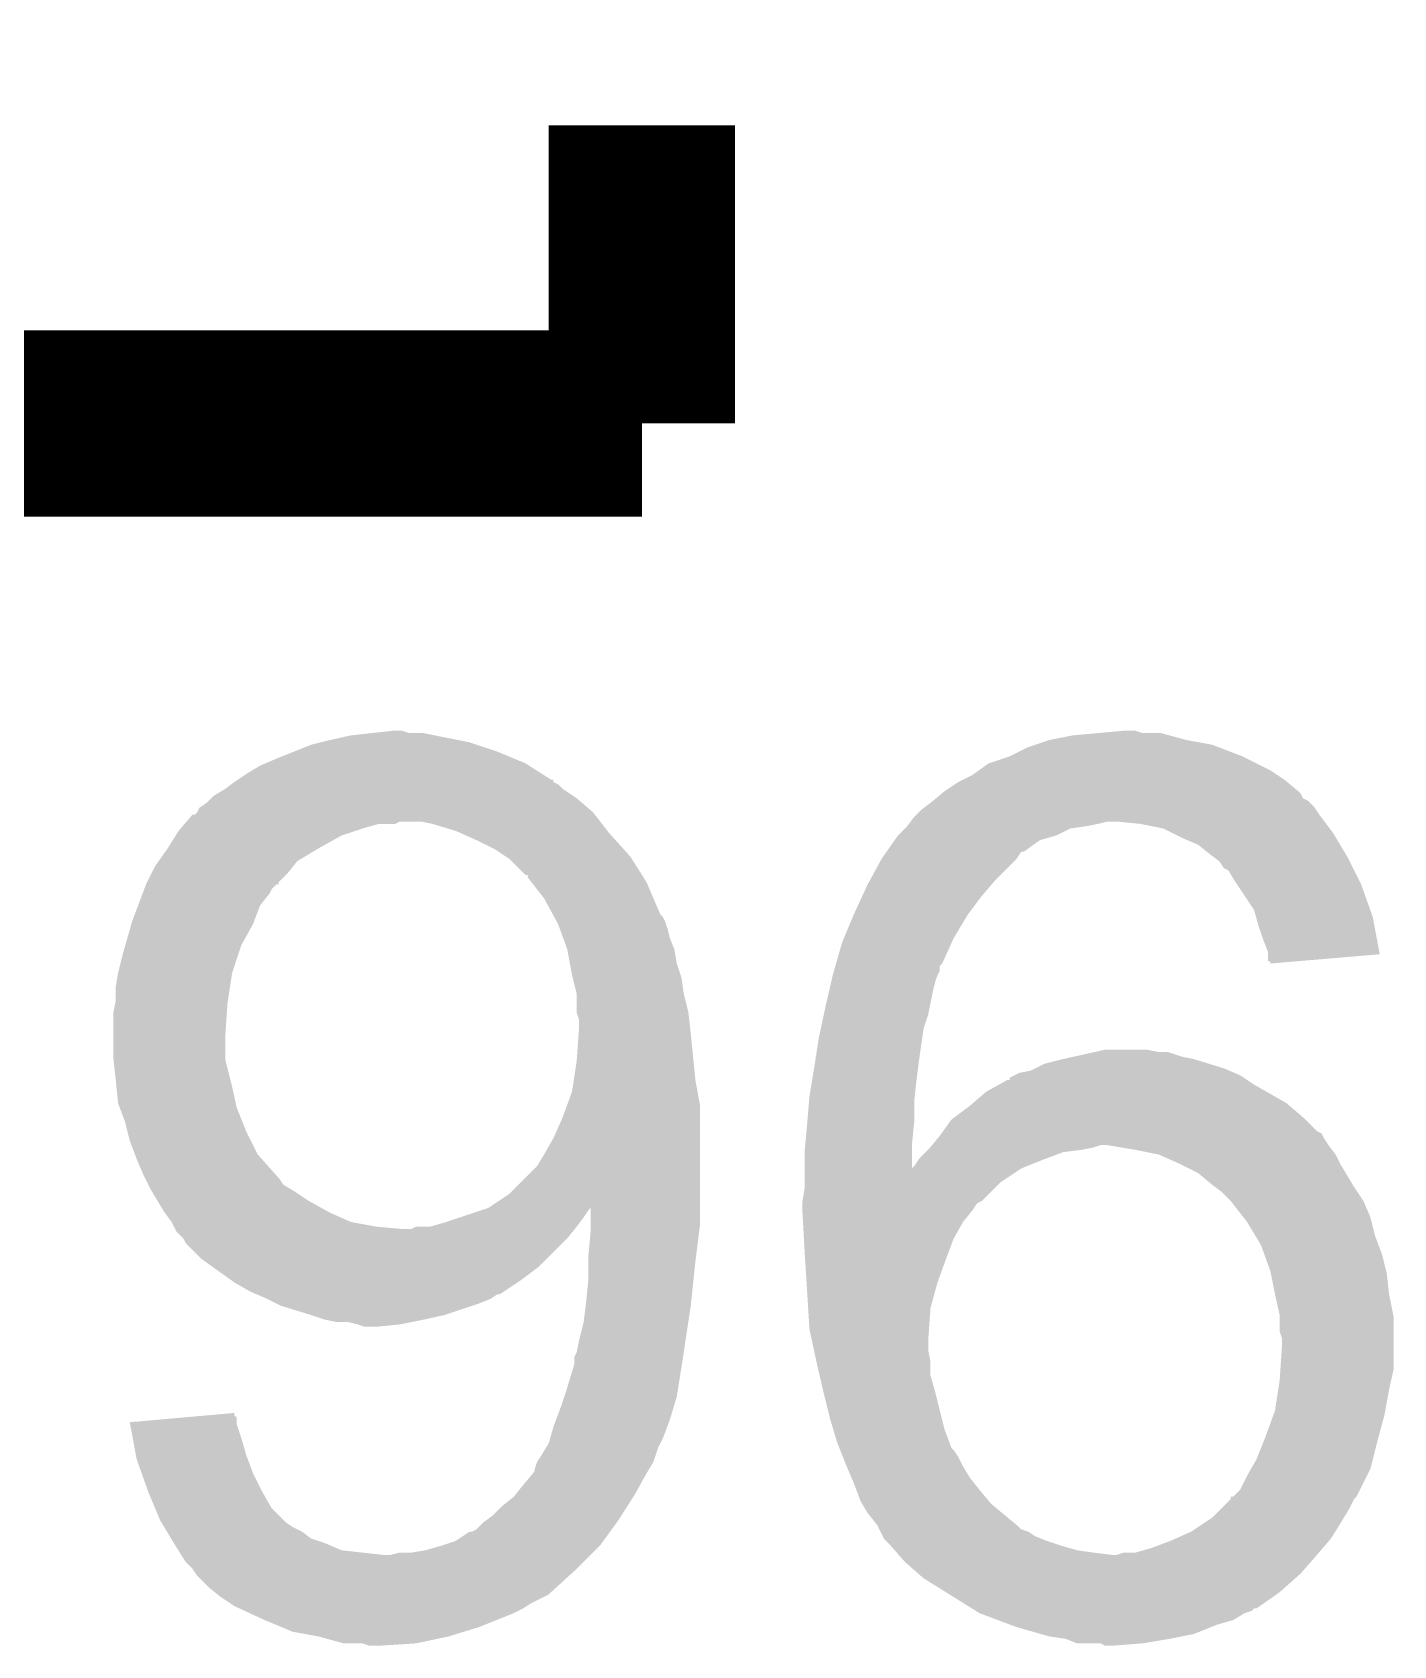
# Model space of a CAD drawing. Extents: x -1.4 to 24.3, y -3.9 to 24.9.
# Drawn here: x 16.962 to 18.448, y -0.475 to 1.285 of the extents above; entities that cross this region are included whole.
import ezdxf

# ---------------------------------------------------------------- set-up
doc = ezdxf.new("R2010")
doc.units = 0
doc.layers.add('DAC2_CLICK_V100_GTO', color=11, linetype='CONTINUOUS')

msp = doc.modelspace()

# ---------------------------------------------------------------- linework, layer by layer
at = {"layer": 'DAC2_CLICK_V100_GTO', "const_width": 0.2032}
for points in [[(17.6276, 0.85852), (17.6276, 1.18364)], [(15.3289, 0.85852), (17.6276, 0.85852)]]:
    msp.add_lwpolyline(points, dxfattribs=at)
at = {"layer": 'DAC2_CLICK_V100_GTO'}
for points in [[(17.266922, 0.508), (17.277072, 0.510538), (17.447256, 0.508), (17.43964, 0.510538)], [(17.277072, 0.510538), (17.28724, 0.51308), (17.43964, 0.510538), (17.426934, 0.51308)], [(17.28724, 0.51308), (17.310102, 0.51816), (17.426934, 0.51308), (17.40154, 0.51816)], [(17.310102, 0.51816), (17.332962, 0.5207), (17.40154, 0.51816), (17.388842, 0.5207)], [(17.332962, 0.5207), (17.355804, 0.523238), (17.373604, 0.5207), (17.365982, 0.523238)], [(17.355804, 0.523238), (17.355822, 0.52324), (17.365982, 0.523238), (17.355822, 0.52324)], [(18.056856, 0.507998), (18.072102, 0.51308), (18.249902, 0.507998), (18.221958, 0.51308)], [(18.072102, 0.51308), (18.0975, 0.51816), (18.221958, 0.51308), (18.203336, 0.51816)], [(18.0975, 0.51816), (18.125438, 0.5207), (18.203336, 0.51816), (18.194024, 0.5207)], [(18.125438, 0.5207), (18.153356, 0.523238), (18.173704, 0.5207), (18.166082, 0.523238)], [(18.153356, 0.523238), (18.153378, 0.52324), (18.166082, 0.523238), (18.153378, 0.52324)], [(17.22882, 0.49276), (17.24787, 0.50038), (17.488406, 0.49276), (17.470118, 0.50038)], [(17.24787, 0.50038), (17.266922, 0.508), (17.470118, 0.50038), (17.447256, 0.508)], [(18.006062, 0.48768), (18.02892, 0.4953), (18.29816, 0.48768), (18.28292, 0.4953)], [(18.02892, 0.4953), (18.049242, 0.50546), (18.28292, 0.4953), (18.256502, 0.50546)], [(18.049242, 0.50546), (18.056856, 0.507998), (18.256502, 0.50546), (18.249902, 0.507998)], [(17.186908, 0.4699), (17.198338, 0.47752), (17.528544, 0.4699), (17.516568, 0.47752)], [(17.198338, 0.47752), (17.211042, 0.48514), (17.516568, 0.47752), (17.50459, 0.48514)], [(17.211042, 0.48514), (17.216962, 0.487678), (17.50459, 0.48514), (17.5006, 0.487678)], [(17.216962, 0.487678), (17.22882, 0.49276), (17.5006, 0.487678), (17.488406, 0.49276)], [(17.98828, 0.474982), (17.995388, 0.480058), (18.321018, 0.474982), (18.313402, 0.480058)], [(17.995388, 0.480058), (18.006062, 0.48768), (18.313402, 0.480058), (18.29816, 0.48768)], [(17.160242, 0.452122), (17.17294, 0.45974), (17.55267, 0.452122), (17.54124, 0.45974)], [(17.17294, 0.45974), (17.17971, 0.464818), (17.54124, 0.45974), (17.53616, 0.464818)], [(17.17971, 0.464818), (17.183092, 0.467354), (17.53616, 0.464818), (17.531094, 0.467354)], [(17.183092, 0.467354), (17.1831, 0.46736), (17.531094, 0.467354), (17.531094, 0.46736)], [(17.1831, 0.46736), (17.186876, 0.469878), (17.531094, 0.46736), (17.53108, 0.469878)], [(17.186876, 0.469878), (17.186908, 0.4699), (17.53108, 0.469878), (17.528544, 0.4699)], [(17.957802, 0.457202), (17.973042, 0.46736), (18.343878, 0.457202), (18.33169, 0.46736)], [(17.973042, 0.46736), (17.97812, 0.4699), (18.33169, 0.46736), (18.32864, 0.4699)], [(17.97812, 0.4699), (17.98828, 0.474982), (18.32864, 0.4699), (18.321018, 0.474982)], [(17.145004, 0.43942), (17.152622, 0.444502), (17.568334, 0.43942), (17.562406, 0.444502)], [(17.152622, 0.444502), (17.1577, 0.44958), (17.562406, 0.444502), (17.556482, 0.44958)], [(17.1577, 0.44958), (17.160242, 0.452122), (17.556482, 0.44958), (17.55267, 0.452122)], [(17.935788, 0.43942), (17.94256, 0.4445), (18.36166, 0.43942), (18.35658, 0.4445)], [(17.94256, 0.4445), (17.945604, 0.447038), (18.35658, 0.4445), (18.35404, 0.447038)], [(17.945604, 0.447038), (17.948652, 0.449578), (18.35404, 0.447038), (18.348966, 0.449578)], [(17.948652, 0.449578), (17.954746, 0.454656), (18.348966, 0.449578), (18.346422, 0.454656)], [(17.954746, 0.454656), (17.9578, 0.4572), (18.346422, 0.454656), (18.34388, 0.4572)], [(17.9578, 0.4572), (17.957802, 0.457202), (18.34388, 0.4572), (18.343878, 0.457202)], [(17.128674, 0.421642), (17.130852, 0.42418), (17.358364, 0.421642), (17.363444, 0.42418)], [(17.130852, 0.42418), (17.137388, 0.4318), (17.582164, 0.42418), (17.576236, 0.4318)], [(17.137388, 0.4318), (17.139926, 0.431806), (17.576236, 0.4318), (17.576232, 0.431806)], [(17.139926, 0.431806), (17.142456, 0.434338), (17.576232, 0.431806), (17.574262, 0.434338)], [(17.142456, 0.434338), (17.142462, 0.434344), (17.574262, 0.434338), (17.574256, 0.434344)], [(17.142462, 0.434344), (17.145004, 0.43942), (17.574256, 0.434344), (17.568334, 0.43942)], [(17.399, 0.42164), (17.386298, 0.42418), (17.584138, 0.42164), (17.582164, 0.42418)], [(17.919064, 0.42164), (17.92097, 0.42418), (18.12544, 0.42164), (18.135598, 0.42418)], [(17.92097, 0.42418), (17.924782, 0.42926), (18.372456, 0.42418), (18.368646, 0.42926)], [(17.924782, 0.42926), (17.927322, 0.4318), (18.368646, 0.42926), (18.36674, 0.4318)], [(17.927322, 0.4318), (17.932402, 0.43688), (18.36674, 0.4318), (18.363354, 0.43688)], [(17.932402, 0.43688), (17.935788, 0.43942), (18.363354, 0.43688), (18.36166, 0.43942)], [(18.171162, 0.42164), (18.145762, 0.42418), (18.374362, 0.42164), (18.372456, 0.42418)], [(17.111026, 0.39624), (17.118964, 0.40894), (17.27708, 0.39624), (17.299942, 0.40894)], [(17.118964, 0.40894), (17.12214, 0.414022), (17.299942, 0.40894), (17.315186, 0.414022)], [(17.12214, 0.414022), (17.124316, 0.41656), (17.315186, 0.414022), (17.3228, 0.41656)], [(17.124316, 0.41656), (17.128672, 0.42164), (17.3228, 0.41656), (17.340582, 0.42164)], [(17.128672, 0.42164), (17.128674, 0.421642), (17.340582, 0.42164), (17.358364, 0.421642)], [(17.424402, 0.41402), (17.399, 0.42164), (17.590066, 0.41402), (17.584138, 0.42164)], [(17.430118, 0.41148), (17.424402, 0.41402), (17.59204, 0.41148), (17.590066, 0.41402)], [(17.44726, 0.40386), (17.430118, 0.41148), (17.598898, 0.40386), (17.59204, 0.41148)], [(17.903442, 0.403858), (17.906998, 0.408938), (18.061936, 0.403858), (18.079718, 0.408938)], [(17.906998, 0.408938), (17.907002, 0.408942), (18.079718, 0.408938), (18.079726, 0.408942)], [(17.907002, 0.408942), (17.914616, 0.416558), (18.079726, 0.408942), (18.094958, 0.416558)], [(17.914616, 0.416558), (17.917158, 0.4191), (18.094958, 0.416558), (18.11274, 0.4191)], [(17.917158, 0.4191), (17.91716, 0.419102), (18.11274, 0.4191), (18.11275, 0.419102)], [(17.91716, 0.419102), (17.919064, 0.42164), (18.11275, 0.419102), (18.12544, 0.42164)], [(18.196558, 0.41656), (18.171162, 0.42164), (18.378172, 0.41656), (18.374362, 0.42164)], [(18.206724, 0.411478), (18.196558, 0.41656), (18.381982, 0.411478), (18.378172, 0.41656)], [(18.21688, 0.4064), (18.206724, 0.411478), (18.38503, 0.4064), (18.381982, 0.411478)], [(18.234658, 0.39878), (18.21688, 0.4064), (18.389602, 0.39878), (18.38503, 0.4064)], [(17.10037, 0.381002), (17.10944, 0.3937), (17.251684, 0.381002), (17.272846, 0.3937)], [(17.10944, 0.3937), (17.111026, 0.39624), (17.272846, 0.3937), (17.27708, 0.39624)], [(17.467582, 0.393698), (17.44726, 0.40386), (17.608044, 0.393698), (17.598898, 0.40386)], [(17.479012, 0.386078), (17.467582, 0.393698), (17.6149, 0.386078), (17.608044, 0.393698)], [(17.889222, 0.383542), (17.894548, 0.391152), (18.03654, 0.383542), (18.041616, 0.391152)], [(17.894548, 0.391152), (17.894554, 0.39116), (18.041616, 0.391152), (18.044156, 0.39116)], [(17.894554, 0.39116), (17.903442, 0.403858), (18.044156, 0.39116), (18.061936, 0.403858)], [(18.24736, 0.38862), (18.234658, 0.39878), (18.395698, 0.38862), (18.389602, 0.39878)], [(18.250748, 0.38608), (18.24736, 0.38862), (18.39722, 0.38608), (18.395698, 0.38862)], [(17.092932, 0.368302), (17.096742, 0.37592), (17.241522, 0.368302), (17.247616, 0.37592)], [(17.096742, 0.37592), (17.10037, 0.381002), (17.247616, 0.37592), (17.251684, 0.381002)], [(17.482822, 0.383538), (17.479012, 0.386078), (17.616518, 0.383538), (17.6149, 0.386078)], [(17.500606, 0.36576), (17.482822, 0.383538), (17.627832, 0.36576), (17.616518, 0.383538)], [(17.87675, 0.36068), (17.889218, 0.383538), (18.01368, 0.36068), (18.036538, 0.383538)], [(17.889218, 0.383538), (17.889222, 0.383542), (18.036538, 0.383538), (18.03654, 0.383542)], [(18.257518, 0.381002), (18.250748, 0.38608), (18.39976, 0.381002), (18.39722, 0.38608)], [(18.2626, 0.373384), (18.257518, 0.381002), (18.403568, 0.373384), (18.39976, 0.381002)], [(18.267674, 0.370842), (18.2626, 0.373384), (18.40484, 0.370842), (18.403568, 0.373384)], [(18.2753, 0.358138), (18.267674, 0.370842), (18.411192, 0.358138), (18.40484, 0.370842)], [(17.084674, 0.35052), (17.08658, 0.3556), (17.223742, 0.35052), (17.228826, 0.3556)], [(17.08658, 0.3556), (17.08659, 0.355622), (17.228826, 0.3556), (17.23136, 0.355622)], [(17.08659, 0.355622), (17.087852, 0.358146), (17.23136, 0.355622), (17.231366, 0.358146)], [(17.087852, 0.358146), (17.092932, 0.368302), (17.231366, 0.358146), (17.241522, 0.368302)], [(17.50314, 0.365738), (17.500606, 0.36576), (17.627846, 0.365738), (17.627832, 0.36576)], [(17.503144, 0.363214), (17.50314, 0.365738), (17.629452, 0.363214), (17.627846, 0.365738)], [(17.507092, 0.35814), (17.503144, 0.363214), (17.63268, 0.35814), (17.629452, 0.363214)], [(17.520922, 0.34036), (17.507092, 0.35814), (17.640302, 0.34036), (17.63268, 0.35814)], [(17.868118, 0.342902), (17.87398, 0.3556), (17.99844, 0.342902), (18.009324, 0.3556)], [(17.87398, 0.3556), (17.87675, 0.36068), (18.009324, 0.3556), (18.01368, 0.36068)], [(18.276994, 0.355598), (18.2753, 0.358138), (18.41246, 0.355598), (18.411192, 0.358138)], [(18.295618, 0.327664), (18.276994, 0.355598), (18.422438, 0.327664), (18.41246, 0.355598)], [(17.078006, 0.33274), (17.08277, 0.345442), (17.211042, 0.33274), (17.221202, 0.345442)], [(17.08277, 0.345442), (17.084674, 0.35052), (17.221202, 0.345442), (17.223742, 0.35052)], [(17.53062, 0.32258), (17.520922, 0.34036), (17.647922, 0.32258), (17.640302, 0.34036)], [(17.85874, 0.32258), (17.868118, 0.342902), (17.983198, 0.32258), (17.99844, 0.342902)], [(17.07134, 0.31496), (17.078006, 0.33274), (17.204372, 0.31496), (17.211042, 0.33274)], [(17.532006, 0.320036), (17.53062, 0.32258), (17.650462, 0.320036), (17.647922, 0.32258)], [(17.534776, 0.314958), (17.532006, 0.320036), (17.653, 0.314958), (17.650462, 0.320036)], [(17.848154, 0.297178), (17.858738, 0.322578), (17.96796, 0.297178), (17.983198, 0.322578)], [(17.858738, 0.322578), (17.85874, 0.32258), (17.983198, 0.322578), (17.983198, 0.32258)], [(18.297798, 0.320038), (18.295618, 0.327664), (18.42516, 0.320038), (18.422438, 0.327664)], [(18.3007, 0.30988), (18.297798, 0.320038), (18.42706, 0.30988), (18.42516, 0.320038)], [(17.064082, 0.289562), (17.070614, 0.31242), (17.19072, 0.289562), (17.20342, 0.31242)], [(17.070614, 0.31242), (17.07134, 0.31496), (17.20342, 0.31242), (17.204372, 0.31496)], [(17.53616, 0.312418), (17.534776, 0.314958), (17.653848, 0.312418), (17.653, 0.314958)], [(17.538008, 0.30734), (17.53616, 0.312418), (17.655538, 0.30734), (17.653848, 0.312418)], [(17.541702, 0.297178), (17.538008, 0.30734), (17.658082, 0.297178), (17.655538, 0.30734)], [(18.30578, 0.294638), (18.3007, 0.30988), (18.429908, 0.294638), (18.42706, 0.30988)], [(17.06118, 0.2794), (17.064082, 0.289562), (17.187332, 0.2794), (17.19072, 0.289562)], [(17.54632, 0.284478), (17.541702, 0.297178), (17.66316, 0.284478), (17.658082, 0.297178)], [(17.549092, 0.269238), (17.54632, 0.284478), (17.665702, 0.269238), (17.66316, 0.284478)], [(17.839508, 0.26924), (17.84604, 0.292102), (17.955258, 0.26924), (17.965652, 0.292102)], [(17.84604, 0.292102), (17.848154, 0.297178), (17.965652, 0.292102), (17.96796, 0.297178)], [(18.310858, 0.281944), (18.30578, 0.294638), (18.432282, 0.281944), (18.429908, 0.294638)], [(18.31086, 0.279398), (18.310858, 0.281944), (18.432756, 0.279398), (18.432282, 0.281944)], [(17.0561, 0.259082), (17.06118, 0.2794), (17.180562, 0.259082), (17.187332, 0.2794)], [(17.5514, 0.25654), (17.549092, 0.269238), (17.669934, 0.25654), (17.665702, 0.269238)], [(17.83733, 0.261616), (17.83878, 0.266694), (17.952718, 0.261616), (17.95272, 0.266694)], [(17.83878, 0.266694), (17.839508, 0.26924), (17.95272, 0.266694), (17.955258, 0.26924)], [(18.31086, 0.271802), (18.31086, 0.279398), (18.343292, 0.271802), (18.432756, 0.279398)], [(18.313378, 0.27178), (18.31086, 0.271802), (18.343032, 0.27178), (18.343292, 0.271802)], [(18.3134, 0.269264), (18.313378, 0.27178), (18.3134, 0.269264), (18.343032, 0.27178)], [(17.05356, 0.243842), (17.0561, 0.25908), (17.178216, 0.243842), (17.18056, 0.25908)], [(17.0561, 0.25908), (17.0561, 0.259082), (17.18056, 0.25908), (17.180562, 0.259082)], [(17.552036, 0.253998), (17.5514, 0.25654), (17.67078, 0.253998), (17.669934, 0.25654)], [(17.55648, 0.23622), (17.552036, 0.253998), (17.67332, 0.23622), (17.67078, 0.253998)], [(17.831776, 0.23876), (17.83412, 0.24892), (17.9451, 0.23876), (17.947642, 0.24892)], [(17.83412, 0.24892), (17.835878, 0.256538), (17.947642, 0.24892), (17.95018, 0.256538)], [(17.835878, 0.256538), (17.83588, 0.25654), (17.95018, 0.256538), (17.95018, 0.25654)], [(17.83588, 0.25654), (17.83733, 0.261616), (17.95018, 0.25654), (17.952718, 0.261616)], [(17.05356, 0.228602), (17.05356, 0.243842), (17.17587, 0.228602), (17.178216, 0.243842)], [(17.55648, 0.236218), (17.55648, 0.23622), (17.673322, 0.236218), (17.67332, 0.23622)], [(17.556482, 0.215898), (17.55648, 0.236218), (17.6784, 0.215898), (17.673322, 0.236218)], [(17.82826, 0.22352), (17.831776, 0.23876), (17.94205, 0.22352), (17.9451, 0.23876)], [(17.05102, 0.215902), (17.05305, 0.22606), (17.174802, 0.215902), (17.17548, 0.22606)], [(17.05102, 0.18796), (17.05102, 0.215902), (17.17294, 0.18796), (17.174802, 0.215902)], [(17.05305, 0.22606), (17.05356, 0.228602), (17.17548, 0.22606), (17.17587, 0.228602)], [(17.55902, 0.208276), (17.556482, 0.215898), (17.679248, 0.208276), (17.6784, 0.215898)], [(17.822816, 0.198118), (17.826082, 0.21336), (17.93494, 0.198118), (17.940018, 0.21336)], [(17.826082, 0.21336), (17.82826, 0.22352), (17.940018, 0.21336), (17.94205, 0.22352)], [(17.558656, 0.19304), (17.55902, 0.19812), (17.68094, 0.19304), (17.680376, 0.19812)], [(17.55902, 0.19812), (17.55902, 0.208276), (17.680376, 0.19812), (17.679248, 0.208276)], [(17.82064, 0.18796), (17.822816, 0.198118), (17.933488, 0.18796), (17.93494, 0.198118)], [(17.05102, 0.165102), (17.05102, 0.18796), (17.17294, 0.165102), (17.17294, 0.18796)], [(17.55648, 0.16256), (17.558656, 0.19304), (17.683988, 0.16256), (17.68094, 0.19304)], [(17.816732, 0.16256), (17.82064, 0.18796), (17.92986, 0.16256), (17.933488, 0.18796)], [(17.05356, 0.14224), (17.05102, 0.165102), (17.178656, 0.14224), (17.17294, 0.165102)], [(17.553352, 0.14224), (17.55648, 0.16256), (17.68602, 0.14224), (17.683988, 0.16256)], [(17.81556, 0.15494), (17.816732, 0.16256), (17.928906, 0.15494), (17.92986, 0.16256)], [(18.056858, 0.15494), (18.067022, 0.160022), (18.262602, 0.15494), (18.246086, 0.160022)], [(18.067022, 0.160022), (18.08734, 0.1651), (18.246086, 0.160022), (18.229582, 0.1651)], [(18.08734, 0.1651), (18.09877, 0.16764), (18.229582, 0.1651), (18.216882, 0.16764)], [(18.09877, 0.16764), (18.121622, 0.172718), (18.216882, 0.16764), (18.201642, 0.172718)], [(18.121622, 0.172718), (18.12163, 0.17272), (18.201642, 0.172718), (18.191482, 0.17272)], [(18.12163, 0.17272), (18.133062, 0.17526), (18.191482, 0.17272), (18.178782, 0.17526)], [(17.054324, 0.13462), (17.05356, 0.14224), (17.18056, 0.13462), (17.178656, 0.14224)], [(17.551398, 0.129538), (17.553352, 0.14224), (17.68833, 0.129538), (17.68602, 0.14224)], [(17.81048, 0.12446), (17.813442, 0.14224), (17.925344, 0.12446), (17.92732, 0.14224)], [(17.813442, 0.14224), (17.81556, 0.15494), (17.92732, 0.14224), (17.928906, 0.15494)], [(18.017242, 0.137162), (18.026386, 0.14224), (18.295618, 0.137162), (18.288, 0.14224)], [(18.026386, 0.14224), (18.02892, 0.142262), (18.288, 0.14224), (18.287968, 0.142262)], [(18.02892, 0.142262), (18.028934, 0.144786), (18.287968, 0.142262), (18.284182, 0.144786)], [(18.028934, 0.144786), (18.033998, 0.147318), (18.284182, 0.144786), (18.280382, 0.147318)], [(18.033998, 0.147318), (18.039082, 0.14986), (18.280382, 0.147318), (18.274454, 0.14986)], [(18.039082, 0.14986), (18.051782, 0.152402), (18.274454, 0.14986), (18.268524, 0.152402)], [(18.051782, 0.152402), (18.056858, 0.15494), (18.268524, 0.152402), (18.262602, 0.15494)], [(17.0561, 0.116842), (17.054324, 0.13462), (17.184512, 0.116842), (17.18056, 0.13462)], [(17.545856, 0.114298), (17.551398, 0.129538), (17.6911, 0.114298), (17.68833, 0.129538)], [(17.810056, 0.119378), (17.81048, 0.12446), (17.92478, 0.119378), (17.925344, 0.12446)], [(17.988702, 0.11684), (18.003522, 0.129542), (18.33118, 0.11684), (18.308954, 0.129542)], [(18.003522, 0.129542), (18.017242, 0.137162), (18.308954, 0.129542), (18.295618, 0.137162)], [(17.058006, 0.111762), (17.0561, 0.116842), (17.18564, 0.111762), (17.184512, 0.116842)], [(17.063718, 0.096522), (17.058006, 0.111762), (17.191736, 0.096522), (17.18564, 0.111762)], [(17.54124, 0.101602), (17.545856, 0.114298), (17.6911, 0.101602), (17.6911, 0.114298)], [(17.80815, 0.09652), (17.810056, 0.119378), (17.92478, 0.09652), (17.92478, 0.119378)], [(17.968808, 0.101602), (17.98574, 0.1143), (18.34896, 0.101602), (18.334144, 0.1143)], [(17.98574, 0.1143), (17.988702, 0.11684), (18.334144, 0.1143), (18.33118, 0.11684)], [(17.06626, 0.08636), (17.063718, 0.096522), (17.1958, 0.08636), (17.191736, 0.096522)], [(17.53108, 0.07874), (17.54124, 0.101602), (17.6911, 0.07874), (17.6911, 0.101602)], [(17.805862, 0.071122), (17.80794, 0.09398), (17.92224, 0.071122), (17.924524, 0.09398)], [(17.80794, 0.09398), (17.80815, 0.09652), (17.924524, 0.09398), (17.92478, 0.09652)], [(17.956346, 0.086358), (17.965422, 0.099062), (18.364204, 0.086358), (18.3515, 0.099062)], [(17.965422, 0.099062), (17.968808, 0.101602), (18.3515, 0.099062), (18.34896, 0.101602)], [(17.0688, 0.076202), (17.06626, 0.08636), (17.20088, 0.076202), (17.1958, 0.08636)], [(17.074514, 0.060964), (17.0688, 0.076202), (17.208498, 0.060964), (17.20088, 0.076202)], [(17.52092, 0.06096), (17.53108, 0.07874), (17.6911, 0.06096), (17.6911, 0.07874)], [(17.8054, 0.06604), (17.805862, 0.071122), (17.922248, 0.06604), (17.92224, 0.071122)], [(17.942138, 0.068582), (17.944252, 0.07112), (18.12036, 0.068582), (18.127984, 0.07112)], [(17.944252, 0.07112), (17.9506, 0.078738), (18.3769, 0.07112), (18.371822, 0.078738)], [(17.9506, 0.078738), (17.95272, 0.08128), (18.371822, 0.078738), (18.37055, 0.08128)], [(17.95272, 0.08128), (17.95453, 0.083814), (18.37055, 0.08128), (18.369282, 0.083814)], [(17.95453, 0.083814), (17.956346, 0.086358), (18.369282, 0.083814), (18.364204, 0.086358)], [(18.16608, 0.06604), (18.135598, 0.07112), (18.38071, 0.06604), (18.3769, 0.07112)], [(17.07642, 0.05588), (17.074514, 0.060964), (17.213018, 0.05588), (17.208498, 0.060964)], [(17.08404, 0.0381), (17.07642, 0.05588), (17.22882, 0.0381), (17.213018, 0.05588)], [(17.513298, 0.048258), (17.52092, 0.06096), (17.6911, 0.048258), (17.6911, 0.06096)], [(17.8054, 0.045756), (17.8054, 0.06604), (17.922278, 0.045756), (17.922248, 0.06604)], [(17.92478, 0.04826), (17.92986, 0.05588), (18.04797, 0.04826), (18.06702, 0.05588)], [(17.92986, 0.05588), (17.929862, 0.055882), (18.06702, 0.05588), (18.067024, 0.055882)], [(17.929862, 0.055882), (17.93748, 0.0635), (18.067024, 0.055882), (18.087342, 0.0635)], [(17.93748, 0.0635), (17.94002, 0.06604), (18.087342, 0.0635), (18.107658, 0.06604)], [(17.94002, 0.06604), (17.942138, 0.068582), (18.107658, 0.06604), (18.12036, 0.068582)], [(18.191482, 0.060958), (18.16608, 0.06604), (18.38452, 0.060958), (18.38071, 0.06604)], [(18.214336, 0.050802), (18.191482, 0.060958), (18.3896, 0.050802), (18.38452, 0.060958)], [(17.08531, 0.035562), (17.08404, 0.0381), (17.231358, 0.035562), (17.22882, 0.0381)], [(17.08912, 0.027942), (17.08531, 0.035562), (17.236438, 0.027942), (17.231358, 0.035562)], [(17.48282, 0.01778), (17.513298, 0.048258), (17.6911, 0.01778), (17.6911, 0.048258)], [(17.8054, 0.04572), (17.8054, 0.045756), (18.04162, 0.04572), (18.04171, 0.045756)], [(17.8054, 0.03048), (17.8054, 0.04572), (18.01876, 0.03048), (18.04162, 0.04572)], [(17.922278, 0.045756), (17.92478, 0.04826), (18.04171, 0.045756), (18.04797, 0.04826)], [(18.21434, 0.0508), (18.214336, 0.050802), (18.389602, 0.0508), (18.3896, 0.050802)], [(18.234658, 0.04064), (18.21434, 0.0508), (18.395696, 0.04064), (18.389602, 0.0508)], [(18.2499, 0.02794), (18.234658, 0.04064), (18.403316, 0.02794), (18.395696, 0.04064)], [(17.09166, 0.02286), (17.08912, 0.027942), (17.24491, 0.02286), (17.236438, 0.027942)], [(17.093184, 0.02032), (17.09166, 0.02286), (17.249142, 0.02032), (17.24491, 0.02286)], [(17.09928, 0.01016), (17.093184, 0.02032), (17.26438, 0.01016), (17.249142, 0.02032)], [(17.45996, 0.00254), (17.48282, 0.01778), (17.6911, 0.00254), (17.6911, 0.01778)], [(17.80286, 0.010162), (17.8054, 0.025402), (17.99844, 0.010162), (18.01368, 0.025402)], [(17.8054, 0.025402), (17.8054, 0.03048), (18.01368, 0.025402), (18.01876, 0.03048)], [(18.253286, 0.0254), (18.2499, 0.02794), (18.404838, 0.0254), (18.403316, 0.02794)], [(18.26006, 0.020318), (18.253286, 0.0254), (18.408228, 0.020318), (18.404838, 0.0254)], [(18.270218, 0.01016), (18.26006, 0.020318), (18.415, 0.01016), (18.408228, 0.020318)], [(17.106898, -0.002538), (17.09928, 0.01016), (17.287238, -0.002538), (17.26438, 0.01016)], [(17.42948, -0.00762), (17.45234, 0), (17.5641, -0.00762), (17.56918, 0)], [(17.45234, 0), (17.459852, 0.002504), (17.56918, 0), (17.571682, 0.002504)], [(17.459852, 0.002504), (17.45996, 0.00254), (17.6911, 0.002504), (17.6911, 0.00254)], [(17.57171, -0.01524), (17.571682, 0.002504), (17.6911, -0.01524), (17.6911, 0.002504)], [(17.80286, 0.007622), (17.80286, 0.010162), (17.993366, 0.007622), (17.99844, 0.010162)], [(17.80286, 0), (17.80286, 0.007622), (17.98828, 0), (17.993366, 0.007622)], [(17.80286, -0.002542), (17.80286, 0), (17.986246, -0.002542), (17.98828, 0)], [(18.27022, 0.010158), (18.270218, 0.01016), (18.415002, 0.010158), (18.415, 0.01016)], [(18.284052, -0.007622), (18.27022, 0.010158), (18.42262, -0.007622), (18.415002, 0.010158)], [(17.1069, -0.00254), (17.106898, -0.002538), (17.28724, -0.00254), (17.287238, -0.002538)], [(17.114518, -0.012698), (17.1069, -0.00254), (17.310098, -0.012698), (17.28724, -0.00254)], [(17.114518, -0.0127), (17.114518, -0.012698), (17.31011, -0.0127), (17.310098, -0.012698)], [(17.11706, -0.01778), (17.114518, -0.0127), (17.33804, -0.01778), (17.31011, -0.0127)], [(17.396458, -0.01778), (17.41424, -0.0127), (17.55648, -0.01778), (17.56029, -0.0127)], [(17.41424, -0.0127), (17.42948, -0.00762), (17.56029, -0.0127), (17.5641, -0.00762)], [(17.57172, -0.022862), (17.57171, -0.01524), (17.690146, -0.022862), (17.6911, -0.01524)], [(17.803426, -0.012702), (17.80286, -0.002542), (17.97812, -0.012702), (17.986246, -0.002542)], [(17.804414, -0.030478), (17.803426, -0.012702), (17.96796, -0.030478), (17.97812, -0.012702)], [(18.288002, -0.012702), (18.284052, -0.007622), (18.423892, -0.012702), (18.42262, -0.007622)], [(18.297146, -0.027942), (18.288002, -0.012702), (18.427702, -0.027942), (18.423892, -0.012702)], [(17.11833, -0.02032), (17.11706, -0.01778), (17.36598, -0.02032), (17.33804, -0.01778)], [(17.119598, -0.022856), (17.11833, -0.02032), (17.552418, -0.022856), (17.554448, -0.02032)], [(17.127218, -0.03048), (17.119598, -0.022856), (17.54632, -0.03048), (17.552418, -0.022856)], [(17.129758, -0.035556), (17.127218, -0.03048), (17.541242, -0.035556), (17.54632, -0.03048)], [(17.376136, -0.02032), (17.381216, -0.017782), (17.554448, -0.02032), (17.556478, -0.017782)], [(17.381216, -0.017782), (17.396458, -0.01778), (17.556478, -0.017782), (17.55648, -0.01778)], [(17.56918, -0.0508), (17.57172, -0.022862), (17.686654, -0.0508), (17.690146, -0.022862)], [(17.8054, -0.04826), (17.804414, -0.030478), (17.961292, -0.04826), (17.96796, -0.030478)], [(18.30324, -0.0381), (18.297146, -0.027942), (18.431512, -0.0381), (18.427702, -0.027942)], [(17.147538, -0.053338), (17.129758, -0.035556), (17.52346, -0.053338), (17.541242, -0.035556)], [(17.56918, -0.05588), (17.56918, -0.0508), (17.68602, -0.05588), (17.686654, -0.0508)], [(17.80556, -0.0508), (17.8054, -0.04826), (17.96034, -0.0508), (17.961292, -0.04826)], [(17.807306, -0.07874), (17.80556, -0.0508), (17.95018, -0.07874), (17.96034, -0.0508)], [(18.306936, -0.048262), (18.30324, -0.0381), (18.43532, -0.048262), (18.431512, -0.0381)], [(18.3134, -0.066042), (18.306936, -0.048262), (18.439766, -0.066042), (18.43532, -0.048262)], [(17.158208, -0.06096), (17.147538, -0.053338), (17.515838, -0.06096), (17.52346, -0.053338)], [(17.179544, -0.0762), (17.158208, -0.06096), (17.49552, -0.0762), (17.515838, -0.06096)], [(17.56918, -0.076202), (17.56918, -0.05588), (17.68388, -0.076202), (17.68602, -0.05588)], [(18.31391, -0.068582), (18.3134, -0.066042), (18.4404, -0.068582), (18.439766, -0.066042)], [(18.31848, -0.091438), (18.31391, -0.068582), (18.44294, -0.091438), (18.4404, -0.068582)], [(17.183098, -0.07874), (17.179544, -0.0762), (17.491708, -0.07874), (17.49552, -0.0762)], [(17.200878, -0.0889), (17.183098, -0.07874), (17.476466, -0.0889), (17.491708, -0.07874)], [(17.56664, -0.1016), (17.56918, -0.076202), (17.681206, -0.1016), (17.68388, -0.076202)], [(17.809052, -0.106678), (17.807306, -0.07874), (17.94256, -0.106678), (17.95018, -0.07874)], [(17.206806, -0.09144), (17.200878, -0.0889), (17.472656, -0.09144), (17.476466, -0.0889)], [(17.206816, -0.091444), (17.206806, -0.09144), (17.470114, -0.091444), (17.472656, -0.09144)], [(17.21866, -0.09652), (17.206816, -0.091444), (17.4625, -0.09652), (17.470114, -0.091444)], [(17.22882, -0.1016), (17.21866, -0.09652), (17.449802, -0.1016), (17.4625, -0.09652)], [(17.2339, -0.10414), (17.22882, -0.1016), (17.44218, -0.10414), (17.449802, -0.1016)], [(17.26692, -0.1143), (17.2339, -0.10414), (17.411698, -0.1143), (17.44218, -0.10414)], [(17.5641, -0.121918), (17.566322, -0.10414), (17.678272, -0.121918), (17.68094, -0.10414)], [(17.566322, -0.10414), (17.56664, -0.1016), (17.68094, -0.10414), (17.681206, -0.1016)], [(18.31848, -0.09144), (18.31848, -0.091438), (18.442942, -0.09144), (18.44294, -0.091438)], [(18.32356, -0.114302), (18.31848, -0.09144), (18.447514, -0.114302), (18.442942, -0.09144)], [(17.28216, -0.119378), (17.26692, -0.1143), (17.388848, -0.119378), (17.411698, -0.1143)], [(17.28217, -0.11938), (17.28216, -0.119378), (17.38884, -0.11938), (17.388848, -0.119378)], [(17.294858, -0.12192), (17.28217, -0.11938), (17.37614, -0.12192), (17.38884, -0.11938)], [(17.317714, -0.12446), (17.307558, -0.12192), (17.363442, -0.12446), (17.37614, -0.12192)], [(17.55902, -0.14224), (17.5641, -0.121918), (17.675224, -0.14224), (17.678272, -0.121918)], [(17.81048, -0.12954), (17.809052, -0.106678), (17.940926, -0.12954), (17.94256, -0.106678)], [(18.323562, -0.116842), (18.32356, -0.114302), (18.44802, -0.116842), (18.447514, -0.114302)], [(18.323562, -0.132082), (18.323562, -0.116842), (18.44802, -0.132082), (18.44802, -0.116842)], [(17.31772, -0.124462), (17.317714, -0.12446), (17.363422, -0.124462), (17.363442, -0.12446)], [(17.325338, -0.126998), (17.31772, -0.124462), (17.338062, -0.126998), (17.363422, -0.124462)], [(17.338042, -0.127), (17.325338, -0.126998), (17.338042, -0.127), (17.338062, -0.126998)], [(17.813202, -0.14224), (17.81048, -0.12954), (17.94002, -0.14224), (17.940926, -0.12954)], [(18.3261, -0.139704), (18.323562, -0.132082), (18.44802, -0.139704), (18.44802, -0.132082)], [(18.3261, -0.14732), (18.3261, -0.139704), (18.44802, -0.14732), (18.44802, -0.139704)], [(17.553942, -0.160016), (17.556478, -0.15494), (17.672518, -0.160016), (17.67332, -0.15494)], [(17.556478, -0.15494), (17.55648, -0.154938), (17.67332, -0.15494), (17.67332, -0.154938)], [(17.55648, -0.154938), (17.55902, -0.14224), (17.67332, -0.154938), (17.675224, -0.14224)], [(17.81538, -0.152398), (17.813202, -0.14224), (17.94002, -0.152398), (17.94002, -0.14224)], [(17.8181, -0.165098), (17.81538, -0.152398), (17.94256, -0.165098), (17.94002, -0.152398)], [(18.324406, -0.172722), (18.3261, -0.14732), (18.44802, -0.172722), (18.44802, -0.14732)], [(17.54632, -0.19304), (17.55394, -0.167638), (17.667304, -0.19304), (17.671314, -0.167638)], [(17.55394, -0.167638), (17.553942, -0.160016), (17.671314, -0.167638), (17.672518, -0.160016)], [(17.8181, -0.1651), (17.8181, -0.165098), (17.94256, -0.1651), (17.94256, -0.165098)], [(17.821618, -0.180338), (17.8181, -0.1651), (17.94256, -0.180338), (17.94256, -0.1651)], [(18.32356, -0.18542), (18.324406, -0.172722), (18.445196, -0.18542), (18.44802, -0.172722)], [(17.542932, -0.203202), (17.54632, -0.19304), (17.6657, -0.203202), (17.667304, -0.19304)], [(17.82572, -0.19812), (17.821618, -0.180338), (17.94764, -0.19812), (17.94256, -0.180338)], [(18.321996, -0.19558), (18.32356, -0.18542), (18.44294, -0.19558), (18.445196, -0.18542)], [(17.5387, -0.2159), (17.542932, -0.203202), (17.66189, -0.2159), (17.6657, -0.203202)], [(17.83334, -0.2286), (17.82572, -0.19812), (17.955262, -0.2286), (17.94764, -0.19812)], [(18.318478, -0.218442), (18.321996, -0.19558), (18.438782, -0.218442), (18.44294, -0.19558)], [(17.068824, -0.231138), (17.126018, -0.226066), (17.185642, -0.231138), (17.18564, -0.226066)], [(17.126018, -0.226066), (17.15466, -0.223526), (17.18564, -0.226066), (17.183106, -0.223526)], [(17.15466, -0.223526), (17.1831, -0.221004), (17.183106, -0.223526), (17.1831, -0.221004)], [(17.53108, -0.23622), (17.533936, -0.2286), (17.655222, -0.23622), (17.658082, -0.2286)], [(17.533936, -0.2286), (17.5387, -0.2159), (17.658082, -0.2286), (17.66189, -0.2159)], [(17.836388, -0.238758), (17.83334, -0.2286), (17.9578, -0.238758), (17.955262, -0.2286)], [(18.30832, -0.24638), (18.31663, -0.22352), (18.431624, -0.24638), (18.43786, -0.22352)], [(18.31663, -0.22352), (18.318478, -0.218442), (18.43786, -0.22352), (18.438782, -0.218442)], [(17.0693, -0.233682), (17.068824, -0.231138), (17.185642, -0.233682), (17.185642, -0.231138)], [(17.072148, -0.24892), (17.0693, -0.233682), (17.19072, -0.24892), (17.185642, -0.233682)], [(17.527452, -0.24892), (17.53108, -0.23622), (17.65046, -0.24892), (17.655222, -0.23622)], [(17.84096, -0.254002), (17.836388, -0.238758), (17.963518, -0.254002), (17.9578, -0.238758)], [(18.306288, -0.25146), (18.30832, -0.24638), (18.43024, -0.25146), (18.431624, -0.24638)], [(17.075472, -0.2667), (17.072148, -0.24892), (17.1958, -0.2667), (17.19072, -0.24892)], [(17.51838, -0.266702), (17.522952, -0.259082), (17.64284, -0.266702), (17.64538, -0.259082)], [(17.522952, -0.259082), (17.526002, -0.254), (17.64538, -0.259082), (17.64792, -0.254)], [(17.526002, -0.254), (17.527452, -0.24892), (17.64792, -0.254), (17.65046, -0.24892)], [(17.84299, -0.259076), (17.84096, -0.254002), (17.96542, -0.259076), (17.963518, -0.254002)], [(17.844008, -0.261618), (17.84299, -0.259076), (17.967958, -0.261618), (17.96542, -0.259076)], [(17.847056, -0.269238), (17.844008, -0.261618), (17.973038, -0.269238), (17.967958, -0.261618)], [(18.29816, -0.271782), (18.306288, -0.25146), (18.425158, -0.271782), (18.43024, -0.25146)], [(17.07642, -0.271778), (17.075472, -0.2667), (17.197706, -0.271778), (17.1958, -0.2667)], [(17.081864, -0.28702), (17.07642, -0.271778), (17.20342, -0.28702), (17.197706, -0.271778)], [(17.510762, -0.281938), (17.5133, -0.274322), (17.635728, -0.281938), (17.6403, -0.274322)], [(17.5133, -0.274322), (17.513302, -0.274316), (17.6403, -0.274322), (17.640302, -0.274316)], [(17.513302, -0.274316), (17.51838, -0.266702), (17.640302, -0.274316), (17.64284, -0.266702)], [(17.85112, -0.2794), (17.847056, -0.269238), (17.97812, -0.2794), (17.973038, -0.269238)], [(17.856562, -0.292098), (17.85112, -0.2794), (17.985738, -0.292098), (17.97812, -0.2794)], [(18.292352, -0.281942), (18.29816, -0.271782), (18.42262, -0.281942), (18.425158, -0.271782)], [(17.08912, -0.307338), (17.081864, -0.28702), (17.21358, -0.307338), (17.20342, -0.28702)], [(17.49806, -0.29972), (17.508638, -0.28702), (17.625624, -0.29972), (17.63268, -0.28702)], [(17.508638, -0.28702), (17.51076, -0.284474), (17.63268, -0.28702), (17.634206, -0.284474)], [(17.51076, -0.284474), (17.510762, -0.281938), (17.634206, -0.284474), (17.635728, -0.281938)], [(17.85874, -0.29718), (17.856562, -0.292098), (17.989804, -0.29718), (17.985738, -0.292098)], [(17.861598, -0.3048), (17.85874, -0.29718), (17.9959, -0.3048), (17.989804, -0.29718)], [(18.280378, -0.3048), (18.288, -0.28956), (18.411188, -0.3048), (18.41881, -0.28956)], [(18.288, -0.28956), (18.292352, -0.281942), (18.41881, -0.28956), (18.42262, -0.281942)], [(17.08912, -0.30734), (17.08912, -0.307338), (17.213582, -0.30734), (17.21358, -0.307338)], [(17.09653, -0.32512), (17.08912, -0.30734), (17.223742, -0.32512), (17.213582, -0.30734)], [(17.475202, -0.322578), (17.487902, -0.312418), (17.611898, -0.322578), (17.618364, -0.312418)], [(17.487902, -0.312418), (17.489932, -0.30988), (17.618364, -0.312418), (17.61998, -0.30988)], [(17.489932, -0.30988), (17.49806, -0.29972), (17.61998, -0.30988), (17.625624, -0.29972)], [(17.86636, -0.317502), (17.861598, -0.3048), (18.006486, -0.317502), (17.9959, -0.3048)], [(18.260062, -0.325118), (18.270214, -0.314966), (18.39976, -0.325118), (18.404836, -0.314966)], [(18.270214, -0.314964), (18.27022, -0.312442), (18.404838, -0.314964), (18.407356, -0.312442)], [(18.270214, -0.314966), (18.270214, -0.314964), (18.404836, -0.314966), (18.404838, -0.314964)], [(18.27022, -0.312442), (18.272754, -0.31242), (18.407356, -0.312442), (18.407378, -0.31242)], [(18.272754, -0.31242), (18.280378, -0.3048), (18.407378, -0.31242), (18.411188, -0.3048)], [(17.10182, -0.33782), (17.09653, -0.32512), (17.236442, -0.33782), (17.223742, -0.32512)], [(17.458268, -0.337818), (17.46504, -0.332738), (17.6022, -0.337818), (17.605432, -0.332738)], [(17.46504, -0.332738), (17.475202, -0.322578), (17.605432, -0.332738), (17.611898, -0.322578)], [(17.867882, -0.320038), (17.86636, -0.317502), (18.008598, -0.320038), (18.006486, -0.317502)], [(17.873978, -0.330198), (17.867882, -0.320038), (18.02079, -0.330198), (18.008598, -0.320038)], [(17.88414, -0.3429), (17.873978, -0.330198), (18.036034, -0.3429), (18.02079, -0.330198)], [(18.2499, -0.33528), (18.260062, -0.325118), (18.393662, -0.33528), (18.39976, -0.325118)], [(17.103344, -0.34036), (17.10182, -0.33782), (17.23898, -0.34036), (17.236442, -0.33782)], [(17.106392, -0.34544), (17.103344, -0.34036), (17.246602, -0.34544), (17.23898, -0.34036)], [(17.109442, -0.350522), (17.106392, -0.34544), (17.25676, -0.350522), (17.246602, -0.34544)], [(17.114012, -0.35814), (17.109442, -0.350522), (17.266922, -0.35814), (17.25676, -0.350522)], [(17.424404, -0.360678), (17.439644, -0.35052), (17.585574, -0.360678), (17.59296, -0.35052)], [(17.439644, -0.35052), (17.442184, -0.350518), (17.59296, -0.35052), (17.592962, -0.350518)], [(17.442184, -0.350518), (17.44726, -0.347978), (17.592962, -0.350518), (17.59481, -0.347978)], [(17.44726, -0.347978), (17.454882, -0.34036), (17.59481, -0.347978), (17.60035, -0.34036)], [(17.454882, -0.34036), (17.458268, -0.337818), (17.60035, -0.34036), (17.6022, -0.337818)], [(17.88541, -0.34544), (17.88414, -0.3429), (18.03908, -0.34544), (18.036034, -0.3429)], [(17.886678, -0.347976), (17.88541, -0.34544), (18.041618, -0.347976), (18.03908, -0.34544)], [(17.88795, -0.35052), (17.886678, -0.347976), (18.04924, -0.35052), (18.041618, -0.347976)], [(17.89049, -0.355598), (17.88795, -0.35052), (18.056858, -0.355598), (18.04924, -0.35052)], [(18.20989, -0.358142), (18.22704, -0.35052), (18.37944, -0.358142), (18.384202, -0.35052)], [(18.22704, -0.35052), (18.24609, -0.33782), (18.384202, -0.35052), (18.39214, -0.33782)], [(18.24609, -0.33782), (18.2499, -0.33528), (18.39214, -0.33782), (18.393662, -0.33528)], [(17.11706, -0.36322), (17.114012, -0.35814), (17.282158, -0.36322), (17.266922, -0.35814)], [(17.121824, -0.37084), (17.11706, -0.36322), (17.299944, -0.37084), (17.282158, -0.36322)], [(17.391382, -0.37084), (17.40916, -0.36576), (17.576798, -0.37084), (17.581878, -0.36576)], [(17.40916, -0.36576), (17.424404, -0.360678), (17.581878, -0.36576), (17.585574, -0.360678)], [(17.891758, -0.358136), (17.89049, -0.355598), (18.063202, -0.358136), (18.056858, -0.355598)], [(17.894302, -0.36068), (17.891758, -0.358136), (18.06956, -0.36068), (18.063202, -0.358136)], [(17.896842, -0.36322), (17.894302, -0.36068), (18.07718, -0.36322), (18.06956, -0.36068)], [(17.899064, -0.36576), (17.896842, -0.36322), (18.0848, -0.36576), (18.07718, -0.36322)], [(17.903508, -0.37084), (17.899064, -0.36576), (18.102578, -0.37084), (18.0848, -0.36576)], [(18.166078, -0.37338), (18.183862, -0.368298), (18.366376, -0.37338), (18.370732, -0.368298)], [(18.183862, -0.368298), (18.20418, -0.36068), (18.370732, -0.368298), (18.377264, -0.36068)], [(18.20418, -0.36068), (18.20989, -0.358142), (18.377264, -0.36068), (18.37944, -0.358142)], [(17.125, -0.37592), (17.121824, -0.37084), (17.345662, -0.37592), (17.299944, -0.37084)], [(17.12976, -0.383538), (17.125, -0.37592), (17.5641, -0.383538), (17.571718, -0.37592)], [(17.137378, -0.391158), (17.12976, -0.383538), (17.55648, -0.391158), (17.5641, -0.383538)], [(17.353282, -0.37592), (17.363442, -0.37338), (17.571718, -0.37592), (17.574258, -0.37338)], [(17.376142, -0.37338), (17.391382, -0.37084), (17.574258, -0.37338), (17.576798, -0.37084)], [(17.90573, -0.37338), (17.903508, -0.37084), (18.12036, -0.37338), (18.102578, -0.37084)], [(17.907952, -0.37592), (17.90573, -0.37338), (18.14068, -0.37592), (18.12036, -0.37338)], [(17.914618, -0.38354), (17.907952, -0.37592), (18.357532, -0.38354), (18.3642, -0.37592)], [(17.929134, -0.39624), (17.914618, -0.38354), (18.34642, -0.39624), (18.357532, -0.38354)], [(18.145756, -0.37592), (18.153378, -0.373382), (18.3642, -0.37592), (18.366374, -0.373382)], [(18.153378, -0.373382), (18.166078, -0.37338), (18.366374, -0.373382), (18.366376, -0.37338)], [(17.13738, -0.39116), (17.137378, -0.391158), (17.55648, -0.39116), (17.55648, -0.391158)], [(17.14246, -0.39878), (17.13738, -0.39116), (17.548098, -0.39878), (17.55648, -0.39116)], [(17.15516, -0.41148), (17.14246, -0.39878), (17.534128, -0.41148), (17.548098, -0.39878)], [(17.934938, -0.40132), (17.929134, -0.39624), (18.340704, -0.40132), (18.34642, -0.39624)], [(17.959324, -0.41656), (17.934938, -0.40132), (18.32356, -0.41656), (18.340704, -0.40132)], [(17.16151, -0.41656), (17.15516, -0.41148), (17.52854, -0.41656), (17.534128, -0.41148)], [(17.164688, -0.419102), (17.16151, -0.41656), (17.525996, -0.419102), (17.52854, -0.41656)], [(17.16786, -0.42164), (17.164688, -0.419102), (17.52092, -0.42164), (17.525996, -0.419102)], [(17.179294, -0.429262), (17.16786, -0.42164), (17.505678, -0.429262), (17.52092, -0.42164)], [(17.987774, -0.43434), (17.959324, -0.41656), (18.298156, -0.43434), (18.32356, -0.41656)], [(17.183098, -0.431798), (17.179294, -0.429262), (17.501872, -0.431798), (17.505678, -0.429262)], [(17.188606, -0.43434), (17.183098, -0.431798), (17.498058, -0.43434), (17.501872, -0.431798)], [(17.199612, -0.43942), (17.188606, -0.43434), (17.4879, -0.43942), (17.498058, -0.43434)], [(17.21612, -0.44704), (17.199612, -0.43942), (17.46885, -0.44704), (17.4879, -0.43942)], [(17.987784, -0.434346), (17.987774, -0.43434), (18.295614, -0.434346), (18.298156, -0.43434)], [(17.991838, -0.43688), (17.987784, -0.434346), (18.293076, -0.43688), (18.295614, -0.434346)], [(17.995898, -0.439418), (17.991838, -0.43688), (18.285462, -0.439418), (18.293076, -0.43688)], [(17.995904, -0.43942), (17.995898, -0.439418), (18.285458, -0.43942), (18.285462, -0.439418)], [(18.016228, -0.447042), (17.995904, -0.43942), (18.27276, -0.447042), (18.285458, -0.43942)], [(17.23441, -0.45466), (17.21612, -0.44704), (17.449802, -0.45466), (17.46885, -0.44704)], [(17.246598, -0.459738), (17.23441, -0.45466), (17.433296, -0.459738), (17.449802, -0.45466)], [(18.029768, -0.45212), (18.016228, -0.447042), (18.254978, -0.45212), (18.27276, -0.447042)], [(18.03654, -0.45466), (18.029768, -0.45212), (18.248628, -0.45466), (18.254978, -0.45212)], [(18.06321, -0.46228), (18.03654, -0.45466), (18.229578, -0.46228), (18.248628, -0.45466)], [(17.274542, -0.46482), (17.246598, -0.459738), (17.41678, -0.46482), (17.433296, -0.459738)], [(17.302476, -0.47244), (17.274542, -0.46482), (17.38122, -0.47244), (17.41678, -0.46482)], [(17.330418, -0.474978), (17.322796, -0.47244), (17.340612, -0.474978), (17.38122, -0.47244)], [(17.340582, -0.47498), (17.330418, -0.474978), (17.340582, -0.47498), (17.340612, -0.474978)], [(18.072098, -0.46482), (18.06321, -0.46228), (18.216878, -0.46482), (18.229578, -0.46228)], [(18.089876, -0.46736), (18.072098, -0.46482), (18.20418, -0.46736), (18.216878, -0.46482)], [(18.102576, -0.472438), (18.089876, -0.46736), (18.173712, -0.472438), (18.20418, -0.46736)], [(18.127976, -0.47244), (18.102576, -0.472438), (18.173702, -0.47244), (18.173712, -0.472438)], [(18.133056, -0.474978), (18.127976, -0.47244), (18.140708, -0.474978), (18.173702, -0.47244)], [(18.140682, -0.47498), (18.133056, -0.474978), (18.140682, -0.47498), (18.140708, -0.474978)]]:
    msp.add_solid(points, dxfattribs=at)

doc.saveas('drawing.dxf')
